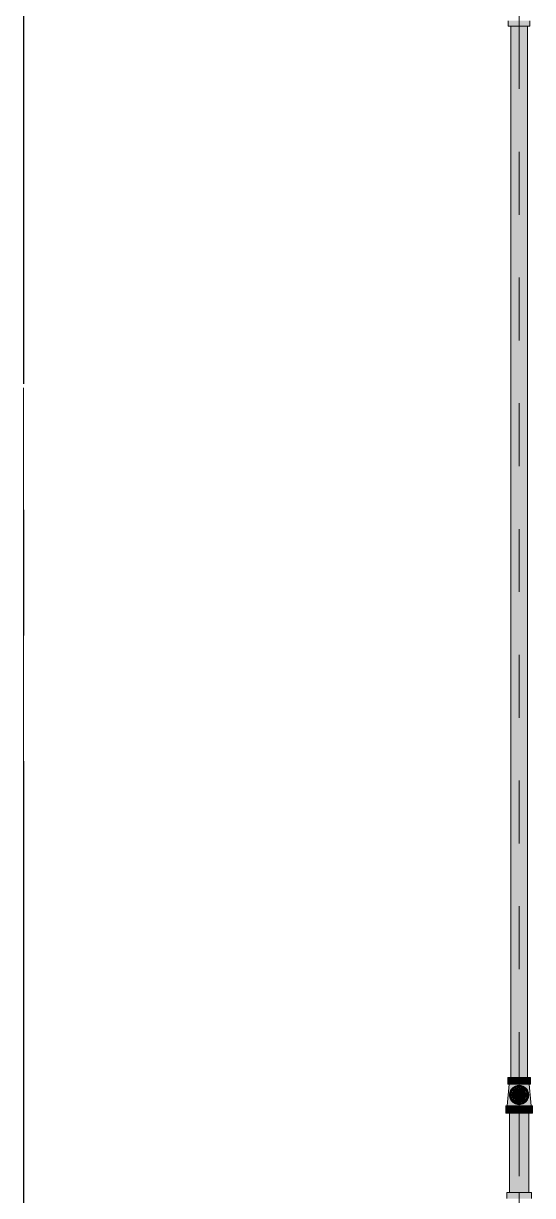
# Model space of a CAD drawing. Header units: millimetres. Extents: x -4000 to 187956, y -58990 to 162485.
# Drawn here: x 13000 to 14284, y 131196 to 134156 of the extents above; entities that cross this region are included whole.
import ezdxf

# ---------------------------------------------------------------- set-up
doc = ezdxf.new("R2010")
doc.units = ezdxf.units.MM
for name, pattern in [('Dash 1_16_', [317.5, 158.75, -158.75]), ('Grid Line', [2222.5, 1270, -317.5, 317.5, -317.5]), ('Grid Line 12_5mm', [2150, 1250, -300, 300, -300])]:
    doc.linetypes.add(name, pattern=pattern)
for name, color, linetype, lineweight in [('F-SPRN', 3, 'Continuous', 9), ('P-PIPE', 3, 'Continuous', 9), ('P-PIPE-CNTR', 3, 'Continuous', 9), ('S-GRID', 1, 'Continuous', 30)]:
    doc.layers.add(name, color=color, linetype=linetype, lineweight=lineweight)

# ---------------------------------------------------------------- blocks, each defined once
blk = doc.blocks.new('CMF2_NHAXUONG_A_rvt-1-0_000')
at = {"layer": 'S-GRID', "linetype": 'Grid Line 12_5mm', "lineweight": 9}
blk.add_line((13000, 161185.2), (13000, -16487.4), dxfattribs=at)
blk.add_line((13000, 161185.2), (13000, -16487.4), dxfattribs=at)
blk = doc.blocks.new('Sprinkler_Up - DN20-V207-0_000')
at = {"layer": 'F-SPRN', "transparency": 33554534}
for points in [[(13.5, 0), (22.2, 0), (17.4, 13.5), (6.9, 21.2), (-6.9, 21.2), (-18, 13), (-22.2, 0), (-3.9, 0.7), (-1.7, 2.9), (-1.2, 3.5), (-0.6, 4), (0.6, 4), (1.2, 3.5), (1.7, 2.9), (4.6, 0)], [(6.9, -21.2), (18, -13.1), (22.2, 0), (3.9, -0.7), (1.7, -2.9), (1.2, -3.5), (0.6, -4), (-0.6, -4), (-1.2, -3.5), (-1.7, -2.9), (-4.6, 0), (-22.2, 0), (-18, -13.1), (-6.9, -21.2), (3.4, -21.2)], [(0, -16.7), (4.3, -16.1), (11.8, -11.8), (16.1, -4.3), (16.1, 4.3), (10.8, 12.5), (8.3, 14.4), (0, 16.7), (-4.3, 16.1), (-11.8, 11.8), (-16.1, 4.3), (-16.1, -4.3), (-11.8, -11.8), (-8.3, -14.4)], [(0, -15.6), (7.8, -13.5), (13.5, -7.8), (15.1, -4), (15.1, 4), (13.5, 7.8), (7.8, 13.5), (0, 15.6), (-9.1, 12.5), (-11, 11), (-15.1, 4), (-15.1, -4), (-11, -11), (-7.8, -13.5)], [(-10.9, -5.5), (-10.9, 5.4), (-14.5, 5.4), (-14.5, -5.5)], [(-7.7, -5.5), (-7.7, 5.4), (-10.9, 5.4), (-10.9, -5.5)], [(0, -5.5), (0, 5.4), (-7.7, 5.4), (-7.7, -5.5)], [(0, 0), (5.7, 0), (2.9, 4.9), (-2.9, 4.9), (-5.7, 0)], [(2.9, -4.9), (5.7, 0), (-5.7, 0), (-2.9, -4.9)], [(-4.6, 0), (4.6, 0), (0, 4.6)], [(0, -4.6), (4.6, 0), (-4.6, 0)], [(0, -2.6), (1.3, 0), (-1.8, 0)], [(-1.3, 0), (1.8, 0), (0, 2.6)], [(7.7, -5.5), (7.7, 5.4), (0, 5.4), (0, -5.5)], [(10.9, -5.5), (10.9, 5.4), (7.7, 5.4), (7.7, -5.5)], [(14.5, -5.5), (14.5, 5.4), (10.9, 5.4), (10.9, -5.5)]]:
    blk.add_hatch(color=1, dxfattribs=at).paths.add_polyline_path(points)
at = {"layer": 'F-SPRN', "color": 1}
for p, q in [((-11.5, 5.4), (-14.5, 5.4)), ((-14.5, 5.4), (-11.3, 5.4)), ((-14.5, 5.4), (-14.5, 3.7)), ((-14.5, 3.3), (-14.5, 0)), ((-11.5, 5.4), (-11.5, 4)), ((-10.9, 1.9), (-10.9, 3.6)), ((-10.8, 5.4), (-8, 5.4)), ((-8.1, 5.4), (-10.8, 5.4)), ((-8.1, 5.4), (-8.1, 2.8)), ((-8.1, 2.5), (-8.1, 0.7)), ((-7.7, 4.8), (-7.7, 2.7)), ((-7.7, 4.8), (-7.7, 2.7)), ((-7.7, 2.1), (-7.7, 0.5)), ((-7.7, 2.1), (-7.7, 0.5)), ((-6.7, 5.4), (-4.7, 5.4)), ((-5.8, 3.8), (-5.8, 2.2)), ((-2.1, 0), (-2.1, 0)), ((-2.1, 0), (-2.1, -0.1)), ((-0.6, 2), (-0.6, 2)), ((-0.5, 2), (-0.6, 2)), ((0, 2.1), (-0.1, 2.1)), ((2.1, 0), (2.1, 0.1)), ((2.1, 0), (2.1, 0)), ((4.7, 5.4), (6.5, 5.4)), ((7.7, 5.4), (10.8, 5.4)), ((7.7, 5.2), (7.7, 2.7)), ((7.7, 5.2), (7.7, 2.7)), ((7.7, 2.3), (7.7, 0.5)), ((7.7, 2.3), (7.7, 0.5)), ((10.8, 5.4), (8.1, 5.4)), ((8.1, 5.4), (8.1, 2.8)), ((8.1, 2.5), (8.1, 0.4)), ((10.9, 5.4), (14.5, 5.4)), ((10.9, 3.6), (10.9, 0.2)), ((14.5, 5.4), (11.5, 5.4)), ((11.5, 5.4), (11.5, 4)), ((11.5, 3), (11.5, 0.2)), ((14.5, 5.4), (14.5, -5.5)), ((-14.5, -1.3), (-14.5, -3.7)), ((-11.1, -5.5), (-14.5, -5.5)), ((-14.5, -5.5), (-11.5, -5.5)), ((-10.9, -2.6), (-10.9, -1.3)), ((-10.8, -5.5), (-8.1, -5.5)), ((-7.8, -5.5), (-10.8, -5.5)), ((-8.1, -4.2), (-8.1, -5.5)), ((-7.7, -2.7), (-7.7, -4)), ((-7.7, -2.7), (-7.7, -4)), ((-7, -5.5), (-5.8, -5.5)), ((-4.8, -5.5), (-7, -5.5)), ((-5.8, -2.3), (-5.8, -3.8)), ((-0.8, -1.9), (-0.8, -1.9)), ((0, -2.1), (0.1, -2.1)), ((7, -5.5), (4.8, -5.5)), ((5.8, -2.2), (5.8, -3.8)), ((5.8, -5.5), (7, -5.5)), ((7.7, -0.5), (7.7, -2.3)), ((7.7, -0.5), (7.7, -2.3)), ((7.7, -2.7), (7.7, -5.4)), ((7.7, -2.7), (7.7, -5.4)), ((10.8, -5.5), (7.7, -5.5)), ((8.1, -0.4), (8.1, -2.5)), ((8.1, -2.8), (8.1, -5.5)), ((8.1, -5.5), (10.8, -5.5)), ((10.9, -0.2), (10.9, -3.6)), ((14.5, -5.5), (10.9, -5.5)), ((11.5, -0.2), (11.5, -3)), ((11.5, -4), (11.5, -5.5)), ((11.5, -5.5), (14.5, -5.5))]:
    blk.add_line(p, q, dxfattribs=at)
at = {"layer": 'F-SPRN', "color": 1, "flags": 128}
for points in [[(-0.6, 2), (-0.7, 2), (-0.8, 1.9), (-0.9, 1.9), (-0.9, 1.9), (-1, 1.8), (-1.1, 1.8), (-1.2, 1.7), (-1.2, 1.7), (-1.3, 1.6), (-1.4, 1.6), (-1.4, 1.5), (-1.5, 1.5), (-1.5, 1.4), (-1.6, 1.3), (-1.6, 1.3), (-1.7, 1.2), (-1.7, 1.1), (-1.8, 1.1), (-1.8, 1), (-1.9, 0.9), (-1.9, 0.8), (-1.9, 0.8), (-2, 0.7), (-2, 0.6), (-2, 0.5), (-2, 0.5), (-2, 0.4), (-2.1, 0.3), (-2.1, 0.2), (-2.1, 0.1), (-2.1, 0)], [(-0.1, 2.1), (-0.1, 2.1), (-0.2, 2.1), (-0.3, 2.1), (-0.4, 2), (-0.5, 2)], [(2.1, 0.1), (2.1, 0.2), (2.1, 0.2), (2.1, 0.3), (2, 0.4), (2, 0.5), (2, 0.6), (2, 0.7), (1.9, 0.7), (1.9, 0.8), (1.9, 0.9), (1.8, 1), (1.8, 1), (1.8, 1.1), (1.7, 1.2), (1.7, 1.2), (1.6, 1.3), (1.6, 1.4), (1.5, 1.4), (1.4, 1.5), (1.4, 1.5), (1.3, 1.6), (1.3, 1.7), (1.2, 1.7), (1.1, 1.7), (1.1, 1.8), (1, 1.8), (0.9, 1.9), (0.8, 1.9), (0.8, 1.9), (0.7, 2), (0.6, 2), (0.5, 2), (0.4, 2), (0.4, 2), (0.3, 2.1), (0.2, 2.1), (0.1, 2.1), (0, 2.1)], [(-2.1, -0.1), (-2.1, -0.2), (-2.1, -0.2), (-2.1, -0.3)], [(-2.1, -0.3), (-2, -0.4), (-2, -0.5), (-2, -0.6), (-2, -0.7), (-1.9, -0.7), (-1.9, -0.8), (-1.9, -0.9), (-1.8, -1), (-1.8, -1), (-1.8, -1.1), (-1.7, -1.2), (-1.7, -1.2), (-1.6, -1.3), (-1.6, -1.4), (-1.5, -1.4), (-1.4, -1.5), (-1.4, -1.5), (-1.3, -1.6), (-1.3, -1.7), (-1.2, -1.7), (-1.1, -1.7), (-1.1, -1.8), (-1, -1.8), (-0.9, -1.9), (-0.8, -1.9)], [(-0.8, -1.9), (-0.7, -2), (-0.6, -2), (-0.5, -2)], [(-0.5, -2), (-0.4, -2), (-0.4, -2)], [(-0.4, -2), (-0.3, -2.1), (-0.2, -2.1)], [(-0.2, -2.1), (-0.1, -2.1), (0, -2.1)], [(0.1, -2.1), (0.1, -2.1), (0.2, -2.1), (0.3, -2.1), (0.4, -2), (0.5, -2), (0.6, -2), (0.6, -2), (0.7, -2), (0.8, -1.9), (0.9, -1.9), (0.9, -1.9), (1, -1.8), (1.1, -1.8), (1.2, -1.7), (1.2, -1.7), (1.3, -1.6), (1.4, -1.6), (1.4, -1.5), (1.5, -1.5), (1.5, -1.4), (1.6, -1.3), (1.6, -1.3), (1.7, -1.2), (1.7, -1.1), (1.8, -1.1), (1.8, -1), (1.9, -0.9), (1.9, -0.8)], [(1.9, -0.8), (1.9, -0.8), (2, -0.7), (2, -0.6), (2, -0.5), (2, -0.5), (2, -0.4), (2.1, -0.3), (2.1, -0.2), (2.1, -0.1), (2.1, 0)]]:
    blk.add_lwpolyline(points, dxfattribs=at)
at = {"layer": 'F-SPRN', "color": 1}
for radius, start, end in [(22.2, 360, 180), (21.9, 165.6773, 179.2615), (21.9, 144.9438, 164.8151), (21.9, 144, 144.9438), (21.9, 126.6942, 143.2701), (16.7, 167.6802, 180), (16.7, 167.6802, 180), (16.7, 155.3879, 164.9693), (16.7, 155.3879, 164.9693), (15.6, 166.4265, 180), (15.6, 166.4265, 180), (15.6, 150.9409, 165), (15.6, 159.6139, 165), (16.7, 136.7213, 149.931), (16.7, 136.7213, 149.931), (15.6, 150.9409, 156.3845), (15.6, 138.4214, 150), (15.6, 138.4214, 150), (21.9, 108.2621, 125.7507), (16.7, 130.7528, 135), (16.7, 130.7528, 135), (16.7, 121.4181, 130.5751), (16.7, 121.4181, 130.5751), (15.6, 126.205, 133.2078), (15.6, 126.205, 133.2078), (16.7, 106.5995, 120), (16.7, 106.5995, 120), (15.6, 114.4363, 119.9813), (15.6, 114.4363, 119.9813), (21.9, 99.348, 107.901), (4.63, 155.7832, 180), (4.63, 155.7832, 180), (16.7, 96.4143, 105), (16.7, 96.4143, 105), (4.63, 109.0192, 138.2703), (4.63, 109.0192, 138.2703), (21.9, 90.145, 98.8503), (15.6, 95.5762, 100.6843), (15.6, 95.5762, 100.6843), (2.56, 109.0192, 168.8278), (2.56, 109.0192, 168.8278), (2.04, 109.0192, 180), (16.7, 83.0684, 90), (16.7, 83.0684, 90), (4.63, 17.9592, 90), (4.63, 17.9592, 90), (3.81, 57.0577, 90), (2.56, 14.5599, 90), (2.56, 14.5599, 90), (2.04, 10.4703, 90), (21.9, 72.5583, 89.4624), (15.6, 75.573, 80.5892), (15.6, 75.573, 80.5892), (3.81, 16.1605, 43.8358), (15.6, 67.5614, 74.5481), (15.6, 67.5614, 74.5481), (16.7, 60, 75), (16.7, 60, 75), (15.6, 60.0187, 65.5637), (15.6, 60.0187, 65.5637), (21.9, 54.2493, 71.7379), (15.6, 54.096, 60), (15.6, 54.096, 60), (16.7, 49.4249, 58.5819), (16.7, 49.4249, 58.5819), (15.6, 46.7922, 53.795), (15.6, 46.7922, 53.795), (16.7, 45, 49.2472), (16.7, 45, 49.2472), (15.6, 30, 41.5786), (15.6, 30, 41.5786), (16.7, 30, 43.2787), (16.7, 30, 43.2787), (21.9, 37.0471, 53.3058), (15.6, 23.6155, 29.5646), (15.6, 15, 29.5646), (15.6, 15, 20.3861), (16.7, 15, 24.6121), (16.7, 15, 24.6121), (15.6, 360, 13.6618), (15.6, 0, 13.6618), (16.7, 360, 12.3198), (16.7, 0, 12.3198), (21.9, 35.0562, 37.0471), (21.9, 15.1849, 35.0562), (21.9, 0.7385, 14.3227), (22.2, 180, 360), (21.9, 180.7385, 194.3227), (21.9, 195.1849, 213.3753), (21.9, 213.3753, 216), (21.9, 216.7299, 233.3058), (16.7, 180, 192.3198), (16.7, 180, 192.3198), (16.7, 195.0307, 204.6121), (16.7, 195.0307, 204.6121), (15.6, 181.9082, 193.6618), (15.6, 181.9082, 193.6618), (15.6, 197.3339, 209.5646), (15.6, 197.3339, 209.5646), (16.7, 210.069, 223.2787), (16.7, 210.069, 223.2787), (15.6, 212.5472, 221.5786), (15.6, 212.5472, 221.5786), (21.9, 234.2493, 251.7379), (16.7, 229.4249, 238.5819), (16.7, 229.4249, 238.5819), (15.6, 233.795, 240), (15.6, 233.795, 240), (16.7, 240, 255), (16.7, 240, 255), (15.6, 240.0187, 254.5481), (15.6, 240.0187, 254.5481), (21.9, 252.5583, 269.4624), (4.63, 197.9592, 0), (4.63, 197.9592, 270), (15.6, 255, 267.64), (15.6, 255, 267.64), (3.81, 196.1605, 360), (2.56, 191.1677, 360), (2.56, 191.1677, 270), (2.04, 190.4703, 0), (16.7, 263.0684, 270), (16.7, 263.0684, 270), (4.63, 270, 360), (2.56, 270, 0), (21.9, 270.145, 278.8503), (15.6, 275.5762, 280.6843), (15.6, 275.5762, 280.6843), (16.7, 276.4143, 285), (16.7, 276.4143, 285), (21.9, 279.348, 287.901), (16.7, 286.5995, 300), (16.7, 286.5995, 300), (15.6, 294.4363, 299.9813), (15.6, 294.4363, 299.9813), (21.9, 288.2621, 305.7507), (15.6, 300, 313.2078), (15.6, 300, 313.2078), (16.7, 301.4181, 310.5751), (16.7, 301.4181, 310.5751), (15.6, 318.4214, 330), (15.6, 318.4214, 330), (16.7, 316.7213, 330), (16.7, 316.7213, 330), (21.9, 306.6942, 322.9529), (15.6, 330.4354, 345), (15.6, 330.4354, 336.3845), (15.6, 339.6139, 345), (15.6, 346.3382, 360), (15.6, 346.3382, 360), (16.7, 335.3879, 345), (16.7, 335.3879, 345), (16.7, 347.6802, 360), (16.7, 347.6802, 360), (21.9, 322.9529, 324), (21.9, 324.7698, 344.8151), (21.9, 345.6773, 359.2615)]:
    blk.add_arc((0, 0), radius, start, end, dxfattribs=at)
blk = doc.blocks.new('Steel_Transition_Threaded_HoaPhat - Standard-V210-0_000')
at = {"layer": 'P-PIPE', "lineweight": 13, "transparency": 33554534}
h = blk.add_hatch(color=1, dxfattribs=at)
h.paths.add_polyline_path([(14250, 131427.6), (14255.8, 131428.4), (14261.3, 131430.6), (14267.4, 131436.1), (14269.5, 131438.8), (14271.7, 131444.3), (14272.5, 131450.1), (14271.7, 131455.9), (14267.4, 131464.1), (14265.9, 131466), (14261.3, 131469.6), (14255.8, 131471.8), (14250, 131472.6), (14244.2, 131471.8), (14238.8, 131469.6), (14232, 131463.2), (14230.5, 131461.3), (14228.3, 131455.9), (14227.5, 131450.1), (14228.3, 131444.3), (14232, 131436.9), (14234.1, 131434.2), (14238.8, 131430.6), (14244.2, 131428.4)])
h.paths.add_polyline_path([(14250, 131430), (14244.8, 131430.7), (14240, 131432.7), (14235.8, 131435.9), (14232, 131441.5), (14230.6, 131444.9), (14229.9, 131450.1), (14232, 131458.6), (14234.5, 131462.6), (14235.8, 131464.3), (14240, 131467.5), (14244.8, 131469.5), (14250, 131470.2), (14255.2, 131469.5), (14260.1, 131467.5), (14265.5, 131462.6), (14267.4, 131460.1), (14269.4, 131455.3), (14270.1, 131450.1), (14269.4, 131444.9), (14267.4, 131440), (14264.2, 131435.9), (14260.1, 131432.7), (14255.2, 131430.7)])
for points in [[(14250, 131430), (14250, 131433.7), (14241.8, 131435.9), (14235.8, 131441.9), (14233.6, 131450.1), (14235.8, 131458.3), (14241.8, 131464.3), (14250, 131466.5), (14250, 131470.2), (14244.8, 131469.5), (14240, 131467.5), (14234.5, 131462.6), (14232, 131458.6), (14230.6, 131455.3), (14229.9, 131450.1), (14232, 131441.5), (14232.6, 131440), (14235.8, 131435.9), (14240, 131432.7), (14244.8, 131430.7)], [(14250, 131431.6), (14254.8, 131432.2), (14259.3, 131434.1), (14263.1, 131437), (14267.4, 131444.2), (14267.9, 131445.3), (14268.5, 131450.1), (14267.4, 131456), (14263.5, 131462.6), (14263.1, 131463.2), (14259.3, 131466.1), (14254.8, 131468), (14250, 131468.6), (14245.2, 131468), (14240.8, 131466.1), (14236.5, 131462.6), (14234, 131459.3), (14232, 131453.7), (14232, 131446.5), (14232.1, 131445.3), (14234, 131440.8), (14236.9, 131437), (14240.8, 131434.1), (14245.2, 131432.2)], [(14250, 131430), (14255.2, 131430.7), (14260.1, 131432.7), (14264.2, 131435.9), (14267.4, 131440), (14269.4, 131444.9), (14270.1, 131450.1), (14269.4, 131455.3), (14265.5, 131462.6), (14264.2, 131464.3), (14260.1, 131467.5), (14255.2, 131469.5), (14250, 131470.2), (14250, 131466.5), (14258.2, 131464.3), (14264.2, 131458.3), (14266.4, 131450.1), (14264.2, 131441.9), (14258.2, 131435.9), (14250, 131433.7)]]:
    blk.add_hatch(color=1, dxfattribs=at).paths.add_polyline_path(points)
at = {"layer": 'P-PIPE', "color": 20, "lineweight": 13}
for p, q in [((14267.4, 131460.1), (14267.4, 131460.1)), ((14267.4, 131440), (14267.4, 131440))]:
    blk.add_line(p, q, dxfattribs=at)
for radius, start, end in [(22.5, 90, 270), (22.5, 150, 165), (22.5, 135, 150), (20.1, 141.0399, 148.1553), (18.5, 137.133, 150), (18.5, 137.133, 150), (22.5, 120, 135), (20.1, 135, 139.8677), (20.1, 128.8856, 135), (18.5, 135, 137.133), (18.5, 135, 137.133), (18.5, 123.4976, 133.2041), (18.5, 123.4976, 133.2041), (20.1, 120, 125.0043), (22.5, 105, 120), (16.4, 121.0738, 128.0319), (20.1, 109.6859, 120), (18.5, 106.819, 120), (18.5, 106.819, 120), (16.4, 115.1607, 120), (16.4, 107.4657, 111.9681), (22.5, 90, 105), (20.1, 100.9975, 105), (18.5, 91.4353, 103.2046), (18.5, 91.4353, 103.2046), (16.4, 96.2132, 104.6042), (20.1, 90.5246, 98.5089), (22.5, 75, 90), (22.5, 270, 90), (18.5, 78.0986, 90), (18.5, 78.0986, 90), (20.1, 75.0607, 87.9279), (18.5, 60, 75), (18.5, 60, 75), (16.4, 66.9681, 72.9388), (20.1, 60, 75), (22.5, 60, 75), (16.4, 50.4733, 56.6389), (20.1, 54.9957, 60), (18.5, 46.7959, 56.5024), (18.5, 46.7959, 56.5024), (22.5, 45, 60), (20.1, 45, 51.1144), (18.5, 42.867, 45), (18.5, 42.867, 45), (18.5, 30, 42.867), (18.5, 30, 42.867), (20.1, 40.1323, 45), (20.1, 31.8447, 38.9601), (22.5, 30, 45), (22.5, 15, 30), (22.5, 165, 180), (22.5, 180, 195), (22.5, 195, 210), (20.1, 166.0499, 180), (20.1, 180, 193.9501), (22.5, 210, 225), (20.1, 154.6137, 162.7449), (20.1, 197.2551, 205.3863), (18.5, 172.0754, 187.9246), (18.5, 172.0754, 180), (18.5, 180, 187.9246), (20.1, 150, 154.5924), (20.1, 205.4076, 210), (18.5, 157.6232, 165), (18.5, 157.6232, 165), (18.5, 195, 202.3768), (18.5, 195, 202.3768), (20.1, 211.8447, 225), (16.4, 168.5467, 178.9063), (16.4, 184.8393, 191.4533), (18.5, 210, 223.5703), (18.5, 210, 223.5703), (22.5, 225, 240), (16.4, 158.0319, 163.506), (16.4, 143.5463, 150), (20.1, 225, 231.1144), (16.4, 210.6635, 216.4537), (18.5, 226.7959, 236.5024), (18.5, 226.7959, 236.5024), (20.1, 234.9957, 240), (16.4, 230.4733, 236.6389), (20.1, 240, 255), (18.5, 240, 255), (18.5, 240, 255), (16.4, 240, 246.5955), (16.4, 250.3629, 255), (18.5, 258.0986, 270), (18.5, 258.0986, 270), (16.4, 264.1652, 268.506), (18.5, 271.4353, 283.2046), (18.5, 271.4353, 283.2046), (16.4, 276.2132, 283.9063), (16.4, 287.4657, 291.9681), (18.5, 286.819, 300), (18.5, 286.819, 300), (16.4, 293.4045, 300), (20.1, 289.6859, 300), (20.1, 300, 305.0043), (18.5, 303.4976, 313.2041), (18.5, 303.4976, 313.2041), (22.5, 300, 315), (20.1, 308.8856, 315), (16.4, 30, 38.0319), (18.5, 316.4297, 330), (18.5, 316.4297, 330), (20.1, 315, 328.1553), (16.4, 338.0319, 342.8691), (22.5, 315, 330), (16.4, 353.5463, 8.0319), (20.1, 17.2551, 30), (20.1, 330, 342.7449), (18.5, 15, 18.8017), (18.5, 15, 18.8017), (18.5, 341.1983, 345), (18.5, 341.1983, 345), (18.5, 346.5939, 13.4061), (18.5, 0, 13.4061), (18.5, 346.5939, 0), (20.1, 0, 13.9501), (20.1, 346.0499, 0), (22.5, 330, 345), (22.5, 0, 15), (22.5, 345, 0), (22.5, 240, 255), (22.5, 255, 270), (20.1, 255.0607, 267.9279), (22.5, 270, 285), (20.1, 270.5246, 278.5089), (20.1, 280.9975, 285), (22.5, 285, 300)]:
    blk.add_arc((14250, 131450.1), radius, start, end, dxfattribs=at)

msp = doc.modelspace()

# ---------------------------------------------------------------- block references
at = {"lineweight": 5}
msp.add_blockref('CMF2_NHAXUONG_A_rvt-1-0_000', (0, 0), dxfattribs=at)

# ---------------------------------------------------------------- next in the draw order: hatches: boundary and pattern name
at = {"layer": 'P-PIPE', "transparency": 33554534}
for points in [[(14277.4, 134148.9), (14276.4, 134162.2), (14222.7, 134162.2), (14223.6, 134148.9), (14276.4, 134148.9)], [(14231.7, 131494.3), (14250, 131494.3), (14250, 134148.9), (14228.9, 134148.9), (14229.6, 131494.3)], [(14250, 131494.3), (14271.1, 131494.3), (14270.4, 134148.9), (14250, 134148.9), (14250, 131499.1)], [(14235.7, 131477.6), (14250, 131477.6), (14250, 131494.3), (14221.4, 131494.3), (14222.3, 131477.6), (14232, 131477.6)], [(14278.6, 131477.6), (14277.7, 131494.3), (14250, 131494.3), (14250, 131477.6), (14277.7, 131477.6)], [(14221, 131422.2), (14250, 131422.2), (14250, 131428.9), (14242.5, 131430.3), (14236.3, 131434), (14231.8, 131439.3), (14229.3, 131445.9), (14229.1, 131453.5), (14233.3, 131462.6), (14236.2, 131466.1), (14244.4, 131470.2), (14250, 131471.2), (14250, 131477.6), (14224.7, 131477.6), (14220, 131422.2)], [(14250, 131426), (14256.2, 131426.8), (14262.1, 131429.2), (14267.4, 131433.5), (14270.9, 131438), (14273.3, 131443.8), (14274.1, 131450.1), (14273.3, 131456.3), (14270.5, 131462.6), (14267.1, 131467.1), (14262.1, 131471), (14256.2, 131473.4), (14250, 131474.2), (14243.8, 131473.4), (14237.9, 131471), (14232, 131465.9), (14229.1, 131462.1), (14226.7, 131456.3), (14225.9, 131450.1), (14226.7, 131443.8), (14229.1, 131438), (14233, 131433), (14237.9, 131429.2), (14243.8, 131426.8), (14248.9, 131426.1)], [(14241.7, 131435.6), (14242.8, 131437.6), (14241.7, 131441.7), (14242.8, 131445.9), (14245.8, 131449), (14257.2, 131454.3), (14258.4, 131458.4), (14257.2, 131462.6), (14255.9, 131464.3), (14250, 131466.8), (14241.7, 131464.6), (14235.5, 131458.4), (14233.3, 131450.1), (14235.5, 131441.7), (14238.2, 131438.3)], [(14250, 131433.4), (14258.4, 131435.6), (14261.8, 131438.3), (14266.1, 131445.8), (14266.1, 131454.4), (14260.9, 131462.6), (14258.4, 131464.6), (14250, 131466.8), (14245.7, 131466.2), (14238.2, 131461.9), (14233.9, 131454.4), (14233.9, 131445.8), (14238.2, 131438.3), (14241.7, 131435.6)], [(14280, 131422.2), (14274.4, 131477.6), (14250, 131477.6), (14250, 131471.2), (14259.1, 131468.9), (14263.8, 131466.1), (14268.4, 131460.6), (14270.9, 131453.5), (14270.7, 131445.9), (14267.4, 131438.4), (14263.7, 131434), (14257.5, 131430.3), (14250, 131428.9), (14250, 131422.2), (14279, 131422.2)], [(14226.1, 131403.8), (14250, 131403.8), (14250, 131422.2), (14216.2, 131422.2), (14217.4, 131403.8), (14220.7, 131403.8)], [(14243.8, 131203.5), (14250, 131203.5), (14250, 131403.8), (14225.9, 131403.8), (14226.7, 131203.5), (14237.9, 131203.5)], [(14283.8, 131403.8), (14282.6, 131422.2), (14250, 131422.2), (14250, 131403.8), (14282.6, 131403.8)], [(14250, 131203.5), (14274.1, 131203.5), (14273.3, 131403.8), (14250, 131403.8), (14250, 131280.1)], [(14219.2, 131188.6), (14280.8, 131188.6), (14279.8, 131203.5), (14219.2, 131203.5)]]:
    msp.add_hatch(color=1, dxfattribs=at).paths.add_polyline_path(points)

# ---------------------------------------------------------------- next in the draw order: linework, layer by layer
at = {"layer": 'P-PIPE', "color": 20, "lineweight": 13}
for p, q in [((14222.7, 134162.2), (14222.7, 134148.9)), ((14277.4, 134148.9), (14277.4, 134162.2)), ((14222.7, 134148.9), (14223.6, 134148.9)), ((14222.7, 134148.9), (14277.4, 134148.9)), ((14223.6, 134148.9), (14226.3, 134148.9)), ((14226.3, 134148.9), (14228.7, 134148.9)), ((14228.9, 134148.9), (14228.9, 131494.3)), ((14229.6, 134148.9), (14228.9, 134148.9)), ((14268.3, 134148.9), (14231.7, 134148.9)), ((14231.7, 134148.9), (14268.4, 134148.9)), ((14271.1, 134148.9), (14270.4, 134148.9)), ((14271.1, 131494.3), (14271.1, 134148.9)), ((14271.3, 134148.9), (14273.7, 134148.9)), ((14273.7, 134148.9), (14276.4, 134148.9)), ((14276.4, 134148.9), (14277.4, 134148.9)), ((14221.4, 131494.3), (14221.4, 131477.6)), ((14222.3, 131494.3), (14221.4, 131494.3)), ((14250, 131494.3), (14221.4, 131494.3)), ((14225.2, 131494.3), (14222.3, 131494.3)), ((14228.8, 131494.3), (14225.2, 131494.3)), ((14228.9, 131494.3), (14229.6, 131494.3)), ((14229.7, 131494.3), (14235.1, 131494.3)), ((14231.6, 131494.3), (14229.8, 131494.3)), ((14235, 131494.3), (14231.8, 131494.3)), ((14235.6, 131494.3), (14264.4, 131494.3)), ((14242.6, 131494.3), (14235.7, 131494.3)), ((14250, 131494.3), (14242.6, 131494.3)), ((14257.4, 131494.3), (14250, 131494.3)), ((14278.6, 131494.3), (14250, 131494.3)), ((14264.3, 131494.3), (14257.4, 131494.3)), ((14264.9, 131494.3), (14270.3, 131494.3)), ((14267.6, 131494.3), (14265, 131494.3)), ((14270.2, 131494.3), (14268.4, 131494.3)), ((14270.4, 131494.3), (14271.1, 131494.3)), ((14274.8, 131494.3), (14271.2, 131494.3)), ((14277.7, 131494.3), (14274.8, 131494.3)), ((14278.6, 131494.3), (14277.7, 131494.3)), ((14278.6, 131477.6), (14278.6, 131494.3)), ((14224.7, 131477.6), (14220, 131422.2)), ((14221.4, 131477.6), (14222.3, 131477.6)), ((14221.4, 131477.6), (14250, 131477.6)), ((14222.3, 131477.6), (14224.6, 131477.6)), ((14225.5, 131477.6), (14231.8, 131477.6)), ((14232, 131477.6), (14234.7, 131477.6)), ((14235.7, 131477.6), (14241.9, 131477.6)), ((14243.4, 131477.6), (14250, 131477.6)), ((14250, 131477.6), (14256.6, 131477.6)), ((14250, 131477.6), (14278.6, 131477.6)), ((14258.1, 131477.6), (14264.3, 131477.6)), ((14265.3, 131477.6), (14267.6, 131477.6)), ((14268, 131477.6), (14270.2, 131477.6)), ((14270.2, 131477.6), (14274.5, 131477.6)), ((14280, 131422.2), (14275.3, 131477.6)), ((14275.4, 131477.6), (14277.7, 131477.6)), ((14277.7, 131477.6), (14278.6, 131477.6)), ((14216.2, 131422.2), (14216.2, 131403.8)), ((14217.4, 131422.2), (14216.2, 131422.2)), ((14250, 131422.2), (14216.2, 131422.2)), ((14216.2, 131403.8), (14217.4, 131403.8)), ((14216.2, 131403.8), (14250, 131403.8)), ((14219.8, 131422.2), (14217.4, 131422.2)), ((14217.4, 131403.8), (14220.7, 131403.8)), ((14220.7, 131403.8), (14225.8, 131403.8)), ((14241.3, 131422.2), (14221, 131422.2)), ((14225.9, 131403.8), (14225.9, 131203.5)), ((14232.9, 131403.8), (14225.9, 131403.8)), ((14226.6, 131403.8), (14232.9, 131403.8)), ((14233.1, 131403.8), (14250, 131403.8)), ((14266.9, 131403.8), (14233.1, 131403.8)), ((14250, 131422.2), (14242.2, 131422.2)), ((14257.8, 131422.2), (14250, 131422.2)), ((14283.8, 131422.2), (14250, 131422.2)), ((14250, 131403.8), (14266.9, 131403.8)), ((14250, 131403.8), (14283.8, 131403.8)), ((14266.9, 131422.2), (14258.7, 131422.2)), ((14279, 131422.2), (14266.9, 131422.2)), ((14267.1, 131403.8), (14273.4, 131403.8)), ((14274.1, 131403.8), (14267.1, 131403.8)), ((14274.1, 131203.5), (14274.1, 131403.8)), ((14274.2, 131403.8), (14279.3, 131403.8)), ((14279.3, 131403.8), (14282.6, 131403.8)), ((14282.6, 131422.2), (14280.2, 131422.2)), ((14283.8, 131422.2), (14282.6, 131422.2)), ((14282.6, 131403.8), (14283.8, 131403.8)), ((14283.8, 131403.8), (14283.8, 131422.2)), ((14219.2, 131203.5), (14219.2, 131188.6)), ((14280.8, 131203.5), (14219.2, 131203.5)), ((14220.3, 131203.5), (14219.2, 131203.5)), ((14223.3, 131203.5), (14220.3, 131203.5)), ((14225.7, 131203.5), (14223.3, 131203.5)), ((14225.9, 131203.5), (14228, 131203.5)), ((14228.2, 131203.5), (14226.5, 131203.5)), ((14271, 131203.5), (14229, 131203.5)), ((14229.1, 131203.5), (14270.9, 131203.5)), ((14273.5, 131203.5), (14271.8, 131203.5)), ((14272, 131203.5), (14274.1, 131203.5)), ((14276.7, 131203.5), (14274.3, 131203.5)), ((14279.8, 131203.5), (14276.7, 131203.5)), ((14280.8, 131203.5), (14279.8, 131203.5)), ((14280.8, 131188.6), (14280.8, 131203.5))]:
    msp.add_line(p, q, dxfattribs=at)
for radius, start, end in [(24.1, 90, 270), (24.1, 150, 165), (24.1, 135, 150), (21.1, 148.6996, 150), (24.1, 120, 135), (21.1, 137.2293, 141.8404), (21.1, 128.0211, 135), (21.1, 108.8679, 125.8689), (24.1, 105, 120), (24.1, 90, 105), (21.1, 99.731, 105), (21.1, 90, 98.0211), (24.1, 75, 90), (24.1, 270, 90), (21.1, 75, 87.7707), (24.1, 60, 75), (21.1, 62.2293, 68.0211), (21.1, 54.1311, 60), (24.1, 45, 60), (21.1, 39.4236, 50.5764), (21.1, 34.083, 36.7182), (24.1, 43.6245, 45), (24.1, 30, 43.6245), (24.1, 15, 30), (24.1, 165, 180), (24.1, 180, 195), (24.1, 195, 210), (21.1, 165.7378, 177.9758), (21.1, 183.5565, 194.2622), (24.1, 210, 225), (21.1, 158.0211, 165), (21.1, 195, 203.0211), (21.1, 151.0876, 154.6013), (21.1, 205.3987, 210), (21.1, 210, 211.3004), (24.1, 225, 240), (21.1, 219.3488, 233.0211), (21.1, 234.4236, 245.5764), (21.1, 291.9789, 305.8689), (24.1, 300, 315), (21.1, 315, 320.0725), (24.1, 315, 316.3755), (24.1, 316.3755, 330), (21.1, 25.3987, 30), (21.1, 330, 334.6013), (21.1, 336.9789, 345), (21.1, 15, 21.9789), (21.1, 345.7378, 357.9758), (21.1, 2.0242, 12.7707), (24.1, 330, 345), (24.1, 0, 15), (24.1, 345, 0), (24.1, 240, 255), (21.1, 246.9789, 251.1321), (24.1, 255, 267.2695), (21.1, 255, 270), (24.1, 267.2695, 270), (21.1, 270, 276.9789), (24.1, 270, 272.7305), (24.1, 272.7305, 285), (21.1, 279.731, 285), (24.1, 285, 300)]:
    msp.add_arc((14250, 131450.1), radius, start, end, dxfattribs=at)
at = {"layer": 'P-PIPE', "color": 1}
for centre, radius, start, end in [((14250, 131458.4), 8.35, 69.0027, 79.2369), ((14250, 131458.4), 8.35, 30, 30.1617), ((14250, 131458.4), 8.35, 20.1285, 29.0413), ((14250, 131458.4), 8.35, 8.0385, 17.9918), ((14250, 131450.1), 16.7, 52.0082, 57.203), ((14250, 131450.1), 16.7, 46.0317, 51.8726), ((14250, 131450.1), 16.7, 39.3092, 45.2846), ((14250, 131450.1), 16.7, 170.1108, 177.203), ((14250, 131450.1), 16.7, 182.797, 189.8892), ((14250, 131450.1), 16.7, 190.2154, 195.2487), ((14250, 131450.1), 16.7, 157.579, 164.2722), ((14250, 131450.1), 16.7, 231.8726, 237.203), ((14250, 131441.7), 8.35, 172.0327, 181.5407), ((14250, 131441.7), 8.35, 199.9004, 209.0413), ((14250, 131441.7), 8.35, 131.0366, 150), ((14250, 131441.7), 8.35, 226.6998, 237.8461), ((14250, 131441.7), 8.35, 115.6806, 125.5287), ((14250, 131441.7), 8.35, 100.6842, 114.0387), ((14250, 131441.7), 8.35, 249.0027, 259.2369), ((14250, 131450.1), 16.7, 264.6626, 273.5288), ((14250, 131441.7), 8.35, 90, 100.6842), ((14250, 131458.4), 8.35, 270, 280.6842), ((14250, 131458.4), 8.35, 316.3183, 330), ((14250, 131458.4), 8.35, 352.2824, 1.6717), ((14250, 131450.1), 16.7, 308.1274, 313.9683), ((14250, 131450.1), 16.7, 314.7154, 320.6908), ((14250, 131450.1), 16.7, 32.3031, 39.2955), ((14250, 131450.1), 16.7, 23.314, 31.0974), ((14250, 131450.1), 16.7, 328.9026, 336.686), ((14250, 131450.1), 16.7, 16.9375, 22.421), ((14250, 131450.1), 16.7, 337.2636, 343.0625), ((14250, 131450.1), 16.7, 4.3093, 9.8892)]:
    msp.add_arc(centre, radius, start, end, dxfattribs=at)
at = {"layer": 'P-PIPE-CNTR', "color": 20, "lineweight": 13}
for p, q in [((14250, 134203.5), (14250, 134148.9)), ((14250, 131474.2), (14250, 131494.3)), ((14250, 131471.2), (14250, 131472.6)), ((14250, 131468.6), (14250, 131470.2)), ((14250, 131463.6), (14250, 131465.2)), ((14250, 131459.8), (14250, 131462.6)), ((14250, 131455.5), (14250, 131459.1)), ((14250, 131452.6), (14250, 131454.3)), ((14250, 131450.1), (14250, 131452.1)), ((14250, 131448), (14250, 131450.1)), ((14250, 131446.1), (14250, 131447.5)), ((14250, 131441.1), (14250, 131444.6)), ((14250, 131438.1), (14250, 131440.1)), ((14250, 131435.3), (14250, 131436.5)), ((14250, 131430), (14250, 131431.6)), ((14250, 131427.6), (14250, 131428.9)), ((14250, 131426.1), (14250, 131427.6)), ((14250, 131403.8), (14250, 131426)), ((14250, 131203.5), (14250, 131148.9))]:
    msp.add_line(p, q, dxfattribs=at)
at = {"layer": 'P-PIPE-CNTR', "color": 1, "linetype": 'Dash 1_16_'}
for p, q in [((14250, 134148.9), (14250, 131494.3)), ((14250, 134148.9), (14250, 131494.3)), ((14250, 131472.6), (14250, 131475.1)), ((14250, 131471.2), (14250, 131472.6)), ((14250, 131468.6), (14250, 131470.2)), ((14250, 131463.6), (14250, 131465.2)), ((14250, 131459.8), (14250, 131462.6)), ((14225, 131450.1), (14227.5, 131450.1)), ((14227.8, 131450.1), (14231.5, 131450.1)), ((14232, 131450.1), (14233.3, 131450.1)), ((14236.9, 131450.1), (14240.4, 131450.1)), ((14240.4, 131450.1), (14242.3, 131450.1)), ((14245.4, 131450.1), (14247.6, 131450.1)), ((14248.7, 131450.1), (14250, 131450.1)), ((14250, 131455.5), (14250, 131459.1)), ((14250, 131452.6), (14250, 131454.3)), ((14250, 131450.1), (14250, 131452.1)), ((14250, 131448), (14250, 131450.1)), ((14250, 131450.1), (14251.3, 131450.1)), ((14250, 131445.9), (14250, 131447.5)), ((14250, 131441.1), (14250, 131444.6)), ((14250, 131438.1), (14250, 131440.4)), ((14250, 131435), (14250, 131436.5)), ((14250, 131432.2), (14250, 131433.4)), ((14250, 131430), (14250, 131431.6)), ((14251.8, 131450.1), (14254.6, 131450.1)), ((14255.7, 131450.1), (14263.5, 131450.1)), ((14268.5, 131450.1), (14272.2, 131450.1)), ((14272.5, 131450.1), (14275, 131450.1)), ((14250, 131427.6), (14250, 131428.9)), ((14250, 131425.1), (14250, 131427.6)), ((14250, 131403.8), (14250, 131203.5)), ((14250, 131403.8), (14250, 131203.5))]:
    msp.add_line(p, q, dxfattribs=at)
at = {"layer": 'S-GRID', "linetype": 'Grid Line'}
msp.add_line((13000, 161185.2), (13000, -16487.4), dxfattribs=at)

# ---------------------------------------------------------------- next in the draw order: block references
at = {"layer": 'F-SPRN', "color": 1}
msp.add_blockref('Sprinkler_Up - DN20-V207-0_000', (14250, 131450.1), dxfattribs=at)
at = {"layer": 'P-PIPE', "color": 20, "lineweight": 13}
msp.add_blockref('Steel_Transition_Threaded_HoaPhat - Standard-V210-0_000', (0, 0), dxfattribs=at)

doc.saveas('drawing.dxf')
